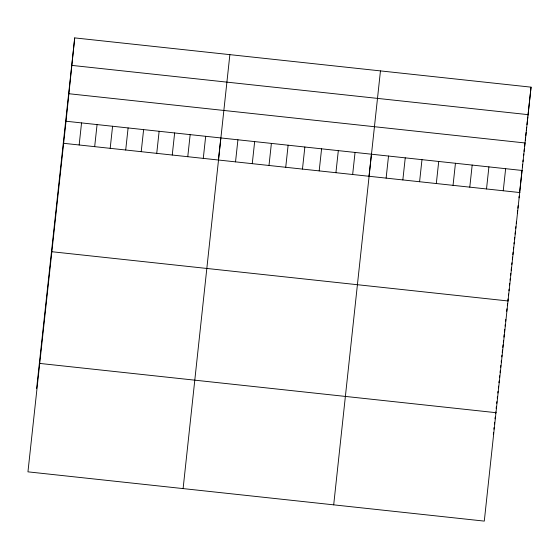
<?xml version="1.0" encoding="UTF-8"?>
<svg xmlns="http://www.w3.org/2000/svg" width="559" height="559" viewBox="0 0 559 559"><rect width="100%" height="100%" fill="white"/><g stroke="black" fill="none" stroke-linecap="round" stroke-linejoin="round"><path stroke-width="0.84" d="M66.039 121.233L74.71 37.893L531.05 87.155L484.29 521.107L27.95 471.845L66.039 121.233L522.379 170.495M229.868 54.642L183.107 488.594M380.455 70.902L333.695 504.847M36.621 388.505L74.71 37.893M79.154 144.977L81.551 122.91M94.674 146.654L97.07 124.587M110.186 148.331L112.583 126.257M125.705 150.001L128.102 127.934M141.217 151.678L143.614 129.611M156.737 153.355L159.133 131.288M172.249 155.025L174.646 132.958M187.768 156.702L190.165 134.635M203.28 158.379L205.677 136.312M218.401 160.174L220.742 138.667M235.528 161.858L237.924 139.792M252.263 163.668L254.659 141.595M268.991 165.471L271.388 143.404M285.726 167.281L288.123 145.207M302.461 169.084L304.858 147.017M319.189 170.893L321.586 148.82M335.924 172.696L338.321 150.63M352.652 174.506L355.049 152.432M368.996 176.434L371.33 154.92M386.122 178.118L388.519 156.045M402.85 179.921L405.247 157.855M419.585 181.731L421.982 159.657M436.313 183.534L438.717 161.467M453.049 185.343L455.445 163.27M469.784 187.146L472.18 165.08M486.512 188.956L488.908 166.882M503.247 190.759L505.643 168.692M493.338 434.322L493.52 432.603M493.897 429.158L494.086 427.439M494.456 423.995L494.645 422.276M495.015 418.838L495.204 417.112M495.581 413.674L495.763 411.948M496.14 408.51L496.329 406.791M496.699 403.346L496.888 401.628M497.258 398.183L497.447 396.464M497.824 393.019L498.006 391.3M498.383 387.855L498.572 386.136M498.942 382.698L499.131 380.972M499.508 377.535L499.69 375.809M500.067 372.371L500.256 370.652M500.626 367.207L500.815 365.488M501.185 362.043L501.374 360.324M501.751 356.88L501.933 355.161M502.213 352.582L502.499 349.997M502.779 347.418L503.058 344.833M503.338 342.255L503.526 340.536M503.897 337.091L504.176 334.513M504.463 331.927L504.742 329.349M505.098 326.058L505.273 324.416M505.629 321.132L505.811 319.489M506.706 311.279L506.971 308.813M507.327 305.528L507.509 303.886M507.865 300.602L508.04 298.953M508.397 295.669L508.578 294.027M508.935 290.743L509.109 289.101M509.556 284.992L509.738 283.35M510.094 280.066L510.269 278.424M510.626 275.14L510.807 273.498M511.164 270.207L511.429 267.747M511.785 264.463L511.967 262.814M512.323 259.53L512.589 257.07M512.862 254.604L513.127 252.137M513.483 248.853L513.665 247.211M514.021 243.927L514.196 242.285M514.553 239L514.734 237.358M515.091 234.067L515.356 231.608M515.712 228.324L515.894 226.674M516.25 223.39L516.425 221.748M517.341 213.342L517.62 210.757M517.9 208.179L518.186 205.593M519.025 197.851L519.213 196.132M519.584 192.687L521.924 171.18M522.392 166.875L522.672 164.297M522.951 161.712L523.14 159.993M523.608 155.688L523.79 153.97M524.069 151.384L524.356 148.806M524.635 146.227L524.915 143.642M525.285 140.204L525.565 137.619M525.753 135.9L526.131 132.455M526.312 130.736L526.69 127.291M526.969 124.713L527.815 116.971M527.996 115.245L531.05 87.155M71.852 65.396L528.185 114.658M68.904 93.73L525.236 142.992M63.642 143.307L519.982 192.569M51.861 251.725L508.201 300.987M39.731 363.427L496.064 412.689"/></g></svg>
